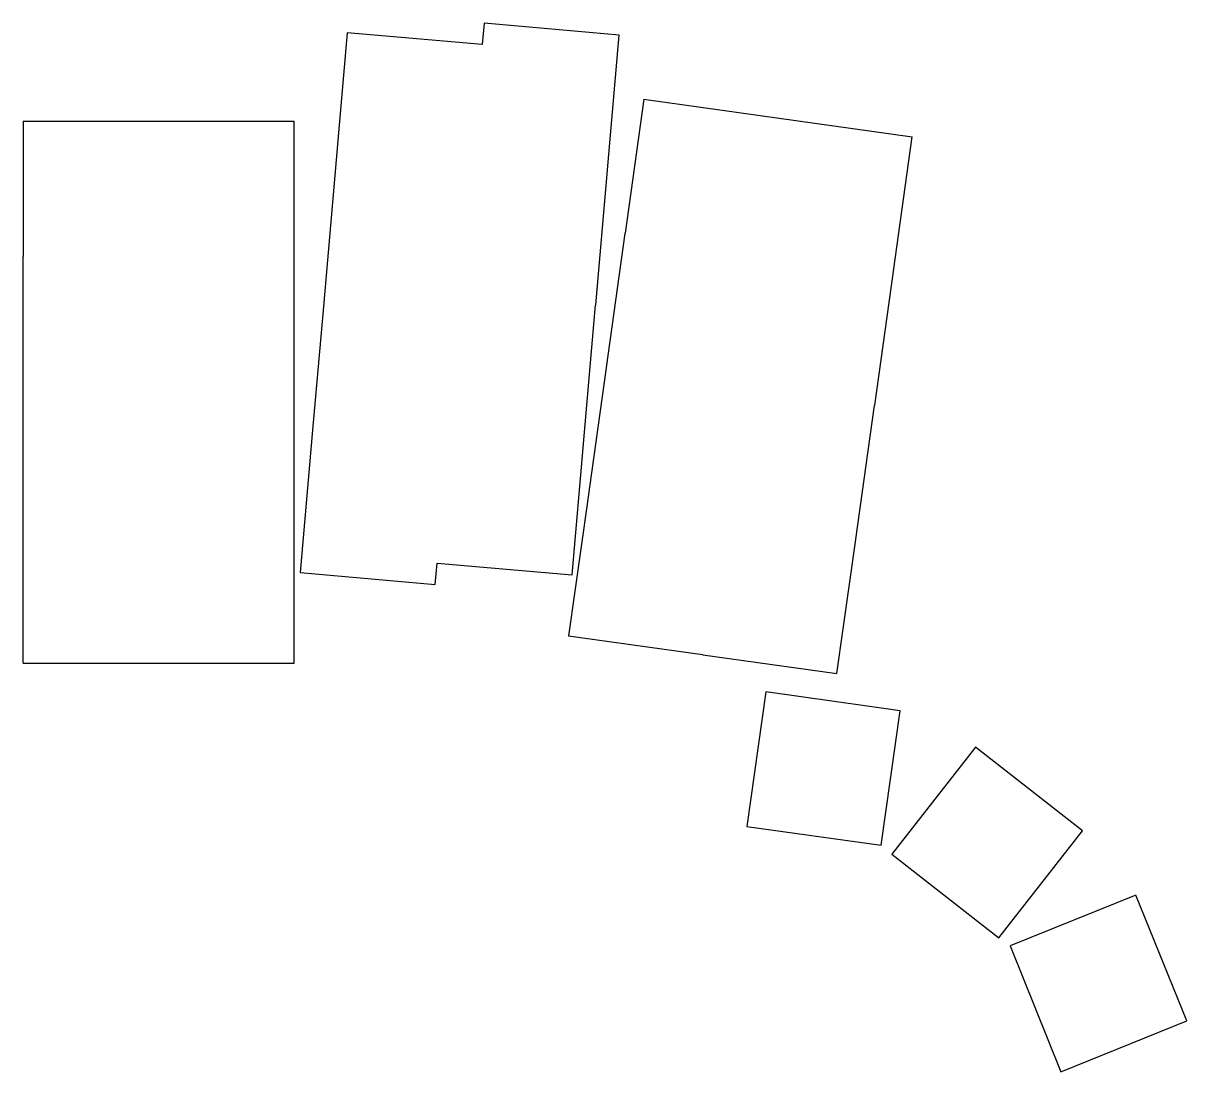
# Model space of a CAD drawing. Header units: millimetres. Extents: x -10 to 154, y -67 to 80.
import ezdxf

# ---------------------------------------------------------------- set-up
doc = ezdxf.new("R2010")
doc.units = ezdxf.units.MM

msp = doc.modelspace()

# ---------------------------------------------------------------- linework, layer by layer
for p, q in [((55.15, 80.28), (54.89, 77.29)), ((74.13, 78.61), (55.15, 80.28)), ((35.96, 78.94), (34.31, 60.01)), ((54.89, 77.29), (35.96, 78.94)), ((72.47, 59.69), (74.13, 78.61)), ((77.59, 69.61), (74.94, 50.8)), ((77.59, 69.61), (115.26, 64.32)), ((-9.53, 66.53), (-9.53, 47.52)), ((-9.53, 66.53), (28.52, 66.53)), ((28.52, 47.48), (28.52, 66.53)), ((112.62, 45.5), (115.26, 64.32)), ((34.3, 59.97), (32.65, 41.09)), ((34.31, 60.01), (34.3, 59.97)), ((70.82, 40.76), (72.47, 59.64)), ((72.47, 59.64), (72.47, 59.69)), ((74.93, 50.75), (72.3, 31.98)), ((74.94, 50.8), (74.93, 50.75)), ((-9.53, -9.53), (-9.53, 47.52)), ((28.52, -9.53), (28.52, 47.48)), ((109.98, 26.69), (112.61, 45.45)), ((112.61, 45.45), (112.62, 45.5)), ((32.65, 41.04), (30.99, 22.16)), ((32.65, 41.09), (32.65, 41.04)), ((69.16, 21.83), (70.81, 40.71)), ((70.81, 40.71), (70.82, 40.76)), ((72.29, 31.93), (69.65, 13.17)), ((72.3, 31.98), (72.29, 31.93)), ((107.33, 7.87), (109.97, 26.64)), ((109.97, 26.64), (109.98, 26.69)), ((30.99, 22.11), (29.33, 3.18)), ((30.99, 22.16), (30.99, 22.11)), ((67.5, 2.85), (69.16, 21.78)), ((69.16, 21.78), (69.16, 21.83)), ((69.65, 13.12), (67, -5.7)), ((69.65, 13.17), (69.65, 13.12)), ((104.68, -10.99), (107.33, 7.82)), ((107.33, 7.82), (107.33, 7.87)), ((48.31, 1.52), (48.57, 4.51)), ((48.57, 4.51), (67.5, 2.85)), ((29.33, 3.18), (48.31, 1.52)), ((67, -5.7), (85.82, -8.34)), ((-9.53, -9.53), (28.52, -9.53)), ((85.82, -8.34), (85.87, -8.35)), ((85.87, -8.35), (104.68, -10.99)), ((94.7, -13.58), (92.05, -32.44)), ((113.56, -16.23), (94.7, -13.58)), ((110.91, -35.09), (113.56, -16.23)), ((124.12, -21.34), (112.39, -36.35)), ((139.13, -33.07), (124.12, -21.34)), ((92.05, -32.44), (110.91, -35.09)), ((127.4, -48.08), (139.13, -33.07)), ((112.39, -36.35), (127.4, -48.08)), ((146.65, -42.08), (128.98, -49.21)), ((153.78, -59.74), (146.65, -42.08)), ((128.98, -49.21), (136.12, -66.87)), ((136.12, -66.87), (153.78, -59.74))]:
    msp.add_line(p, q)

doc.saveas('drawing.dxf')
